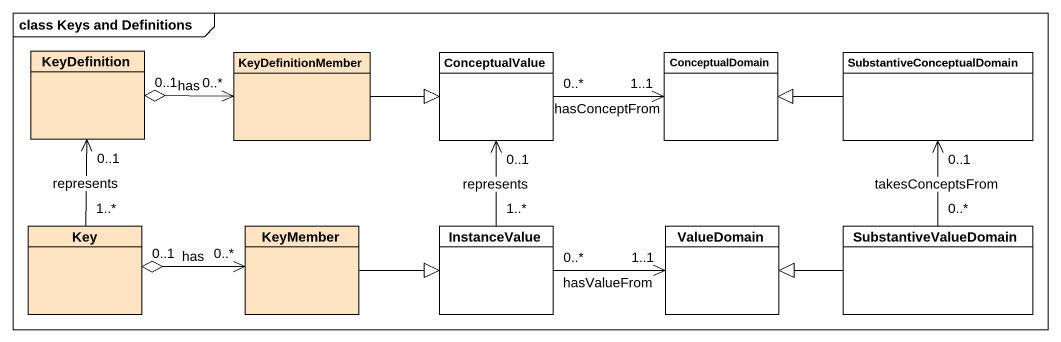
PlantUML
@startuml
mainframe class Keys and Definitions
hide circle
hide empty members
class KeyDefinition #FFE4C4
class KeyDefinitionMember #FFE4C4
class ConceptualValue
class ConceptualDomain
class SubstantiveConceptualDomain
class Key #FFE4C4
class KeyMember #FFE4C4
class InstanceValue
class ValueDomain
class SubstantiveValueDomain
KeyDefinitionMember "0..*" <-left-o "0..1" KeyDefinition : has
KeyDefinitionMember -right-|> ConceptualValue
ConceptualValue "0..*" -right-> "1..1" ConceptualDomain : hasConceptFrom
SubstantiveConceptualDomain -left-|> ConceptualDomain
Key "1..*" -up-> "0..1" KeyDefinition : represents
KeyMember "0..*" <-left-o "0..1" Key : has
KeyMember -right-|> InstanceValue
InstanceValue "1..*" -up-> "0..1" ConceptualValue : represents
InstanceValue "0..*" -right-> "1..1" ValueDomain : hasValueFrom
SubstantiveValueDomain "0..*" -up-> "0..1" SubstantiveConceptualDomain : takesConceptsFrom
SubstantiveValueDomain -left-|> ValueDomain
@enduml
